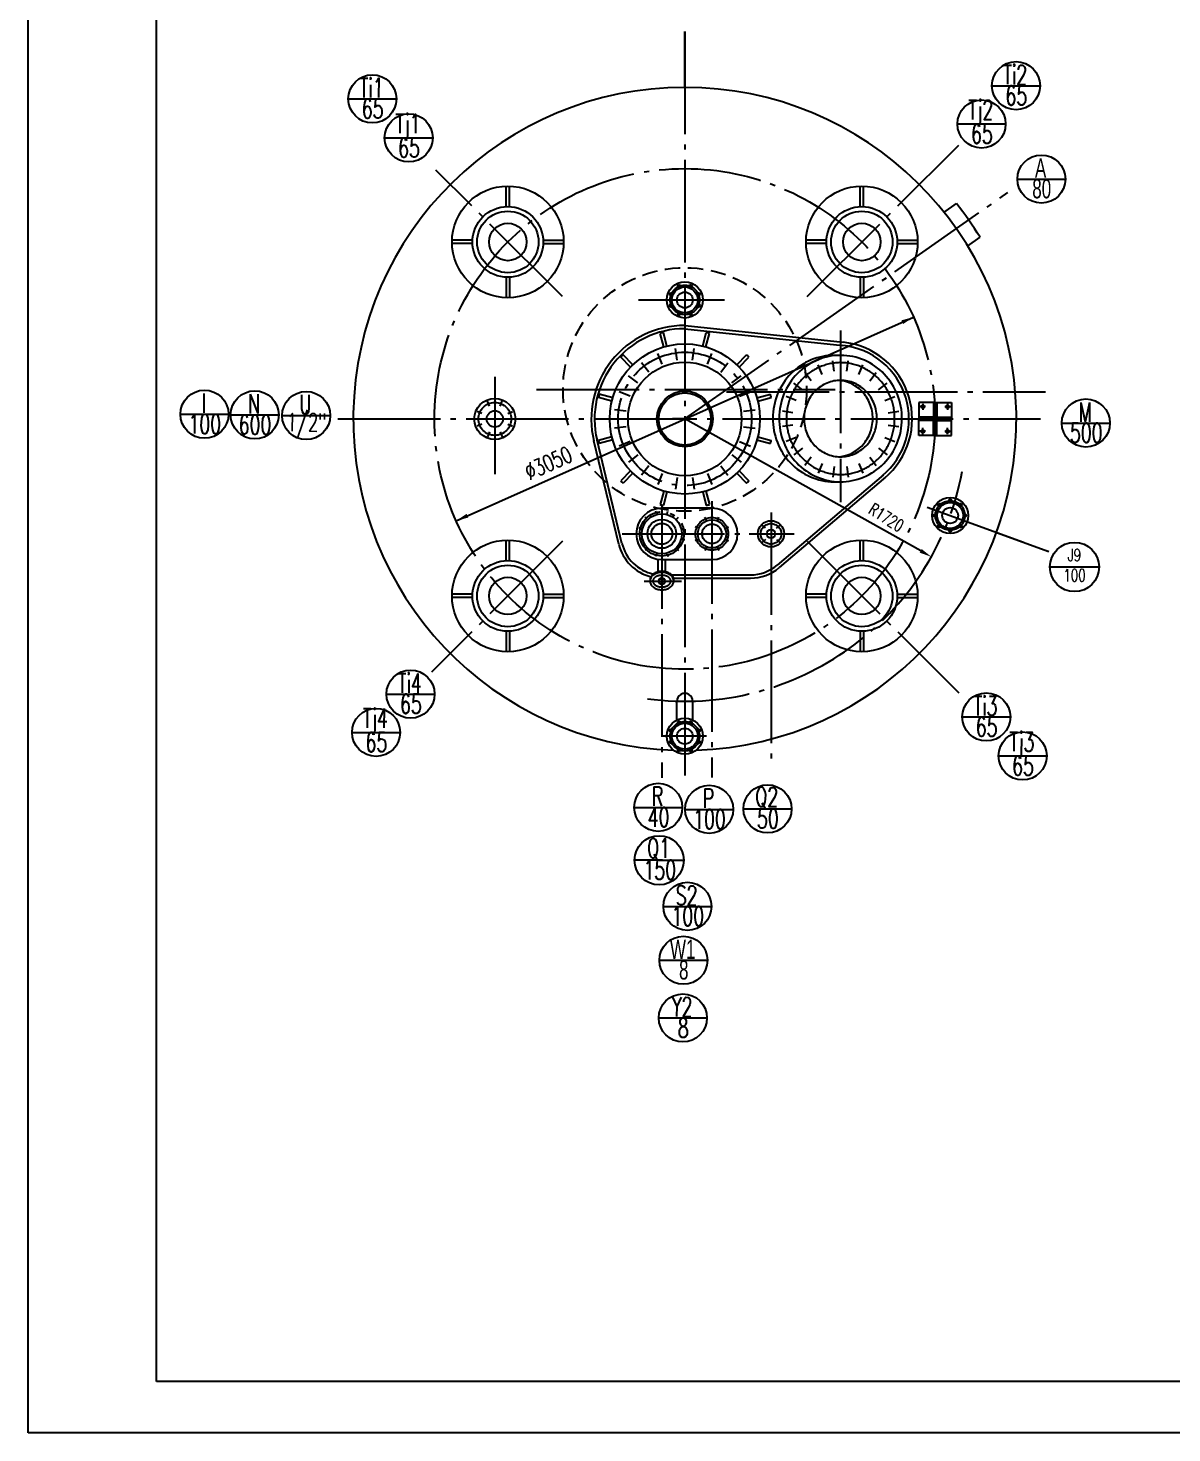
# Model space of a CAD drawing. Extents: x -1586 to 4745, y 878 to 5807.
# Drawn here: x -1586.5 to -1363.5, y 4755.8 to 5029.7 of the extents above; entities that cross this region are included whole.
import ezdxf
from ezdxf.enums import TextEntityAlignment as Align

# ---------------------------------------------------------------- set-up
doc = ezdxf.new("R2010")
doc.units = 0
doc.header["$MEASUREMENT"] = 0
for name, pattern in [('CENTER', [17.5, 13, -1.5, 1.5, -1.5]), ('DASHDOT-M', [25, 20, -2, 1, -2]), ('HIDDEN-M', [4.5, 3, -1.5])]:
    doc.linetypes.add(name, pattern=pattern)
doc.layers.get('0').update_dxf_attribs({"linetype": 'CONTINUOUS'})
for name, color, linetype in [('2', 1, 'CONTINUOUS'), ('4', 4, 'CONTINUOUS'), ('SZB', 7, 'CONTINUOUS'), ('中心线层', 5, 'CENTER'), ('主体层', 1, 'CONTINUOUS'), ('剖面层', 3, 'CONTINUOUS'), ('图块层', 7, 'CONTINUOUS'), ('尺寸层', 4, 'CONTINUOUS')]:
    doc.layers.add(name, color=color, linetype=linetype)
doc.styles.add('ROMANS', font='ROMANS', dxfattribs={"width": 0.7, "height": 175})
doc.styles.add('STYLE1', font='txt.shx', dxfattribs={"width": 0.66})

msp = doc.modelspace()

# ---------------------------------------------------------------- linework, layer by layer
at = {"layer": '2', "color": 1, "linetype": 'DASHDOT-M'}
for p, q in [((-1447.804, 4957.883), (-1445.685, 4958.761)), ((-1441.656, 4935.261), (-1441.656, 4925.511)), ((-1445.942, 4931.071), (-1437.457, 4931.071))]:
    msp.add_line(p, q, dxfattribs=at)
at = {"layer": '2', "color": 4, "linetype": 'Continuous'}
msp.add_lwpolyline([(-1465.233, 4922.045, 0.0378751), (-1465.218, 4921.855, 0.1064078)], format="xyb", dxfattribs=at)
at = {"layer": '2', "color": 6, "linetype": 'HIDDEN-M'}
msp.add_circle((-1458.456, 4959.231), 23.744, dxfattribs=at)
at = {"layer": '2', "color": 4, "linetype": 'Continuous'}
msp.add_arc((-1458.456, 4953.471), 17.36, 283.9438, 286.0562, dxfattribs=at)
at = {"layer": '4', "color": 7, "linetype": 'Continuous'}
for p, q in [((-1458.456, 5018.111), (-1458.456, 5028.991)), ((-1503.039, 4933.626), (-1413.874, 4973.316)), ((-1458.456, 4953.471), (-1460.856, 4953.471)), ((-1458.456, 4953.471), (-1460.856, 4953.471)), ((-1412.475, 4927.755), (-1458.456, 4953.471)), ((-1397.715, 4931.363), (-1387.491, 4927.642))]:
    msp.add_line(p, q, dxfattribs=at)
at = {"layer": '4', "color": 2, "linetype": 'Continuous'}
msp.add_line((-1387.285, 4924.61), (-1377.685, 4924.61), dxfattribs=at)
at = {"layer": '4', "color": 7, "linetype": 'Continuous'}
msp.add_circle((-1382.485, 4924.61), 4.8, dxfattribs=at)
for points in [[(-1415.904, 4971.974), (-1416.229, 4972.705), (-1413.874, 4973.316)], [(-1500.684, 4934.237), (-1501.009, 4934.967), (-1503.039, 4933.626)], [(-1412.28, 4928.104), (-1412.67, 4927.406), (-1410.38, 4926.584)]]:
    msp.add_solid(points, dxfattribs=at)
at = {"layer": 'SZB', "color": 7, "linetype": 'Continuous'}
for q in [(-1468.259, 4867.429), (-1458.659, 4867.429)]:
    msp.add_line((-1463.459, 4867.429), q, dxfattribs=at)
msp.add_circle((-1463.459, 4867.429), 4.8, dxfattribs=at)
at = {"layer": '中心线层', "color": 5, "linetype": 'DASHDOT-M'}
for p, q in [((-1458.456, 5028.991), (-1458.456, 4883.817)), ((-1434.602, 4977.326), (-1405.056, 5006.872)), ((-1482.311, 4977.326), (-1506.979, 5001.993)), ((-1458.456, 4953.471), (-1395.477, 4997.59)), ((-1459.426, 4979.012), (-1459.691, 4979.651)), ((-1457.487, 4979.012), (-1457.222, 4979.651)), ((-1467.476, 4976.671), (-1450.749, 4976.671)), ((-1460.798, 4977.641), (-1461.437, 4977.905)), ((-1456.115, 4977.641), (-1455.476, 4977.905)), ((-1460.798, 4975.701), (-1461.437, 4975.437)), ((-1459.426, 4974.329), (-1459.691, 4973.691)), ((-1457.487, 4974.329), (-1457.222, 4973.691)), ((-1456.115, 4975.701), (-1455.476, 4975.437)), ((-1428.101, 4970.687), (-1428.101, 4937.228)), ((-1462.869, 4964.123), (-1463.747, 4966.242)), ((-1459.961, 4964.903), (-1460.261, 4967.176)), ((-1456.951, 4964.903), (-1456.652, 4967.176)), ((-1454.044, 4964.123), (-1453.166, 4966.242)), ((-1465.476, 4962.618), (-1466.872, 4964.438)), ((-1451.437, 4962.618), (-1450.041, 4964.438)), ((-1431.687, 4962.127), (-1432.48, 4964.041)), ((-1429.324, 4962.761), (-1429.595, 4964.814)), ((-1426.878, 4962.761), (-1426.608, 4964.814)), ((-1424.516, 4962.127), (-1423.723, 4964.041)), ((-1495.498, 4961.692), (-1495.498, 4942.725)), ((-1467.604, 4960.49), (-1469.423, 4961.886)), ((-1449.309, 4960.49), (-1447.489, 4961.886)), ((-1435.535, 4959.175), (-1437.178, 4960.436)), ((-1433.805, 4960.904), (-1435.066, 4962.548)), ((-1422.397, 4960.904), (-1421.136, 4962.548)), ((-1420.668, 4959.175), (-1419.024, 4960.436)), ((-1487.344, 4959.231), (-1429.127, 4959.231)), ((-1469.109, 4957.883), (-1471.228, 4958.761)), ((-1450.33, 4958.751), (-1388.16, 4958.751)), ((-1436.758, 4957.057), (-1438.671, 4957.849)), ((-1419.445, 4957.057), (-1417.531, 4957.849)), ((-1469.888, 4954.976), (-1472.162, 4955.275)), ((-1447.025, 4954.976), (-1444.751, 4955.275)), ((-1437.391, 4954.694), (-1439.444, 4954.964)), ((-1418.812, 4954.694), (-1416.758, 4954.964)), ((-1411.526, 4955.871), (-1412.66, 4955.871)), ((-1412.056, 4956.448), (-1412.056, 4955.222)), ((-1407.787, 4955.871), (-1406.653, 4955.871)), ((-1407.256, 4956.448), (-1407.256, 4955.222)), ((-1526.116, 4953.471), (-1389.132, 4953.471)), ((-1469.888, 4951.966), (-1472.162, 4951.667)), ((-1447.025, 4951.966), (-1444.751, 4951.667)), ((-1437.391, 4952.248), (-1439.444, 4951.978)), ((-1418.812, 4952.248), (-1416.758, 4951.978)), ((-1412.056, 4950.494), (-1412.056, 4951.72)), ((-1407.256, 4950.494), (-1407.256, 4951.72)), ((-1469.109, 4949.058), (-1471.228, 4948.181)), ((-1447.804, 4949.058), (-1445.685, 4948.181)), ((-1436.758, 4949.885), (-1438.671, 4949.093)), ((-1419.445, 4949.885), (-1417.531, 4949.093)), ((-1411.526, 4951.071), (-1412.66, 4951.071)), ((-1407.787, 4951.071), (-1406.653, 4951.071)), ((-1467.604, 4946.452), (-1469.423, 4945.056)), ((-1449.309, 4946.452), (-1447.489, 4945.056)), ((-1435.535, 4947.767), (-1437.178, 4946.506)), ((-1420.668, 4947.767), (-1419.024, 4946.506)), ((-1465.476, 4944.323), (-1466.872, 4942.504)), ((-1451.437, 4944.323), (-1450.041, 4942.504)), ((-1433.805, 4946.037), (-1435.066, 4944.394)), ((-1431.687, 4944.814), (-1432.48, 4942.901)), ((-1429.324, 4944.181), (-1429.595, 4942.128)), ((-1426.878, 4944.181), (-1426.608, 4942.128)), ((-1424.516, 4944.814), (-1423.723, 4942.901)), ((-1422.397, 4946.037), (-1421.136, 4944.394)), ((-1462.869, 4942.818), (-1463.747, 4940.7)), ((-1459.961, 4942.039), (-1460.261, 4939.766)), ((-1456.951, 4942.039), (-1456.652, 4939.766)), ((-1454.044, 4942.818), (-1453.166, 4940.7)), ((-1463.974, 4934.944), (-1464.121, 4935.491)), ((-1462.936, 4936.484), (-1462.936, 4883.524)), ((-1461.899, 4934.944), (-1461.752, 4935.491)), ((-1453.176, 4937.452), (-1453.176, 4883.576)), ((-1411.241, 4936.286), (-1387.491, 4927.642)), ((-1408.528, 4936.438), (-1409.017, 4936.927)), ((-1406.736, 4937.181), (-1406.736, 4937.872)), ((-1404.944, 4936.438), (-1404.455, 4936.927)), ((-1465.772, 4933.906), (-1466.172, 4934.306)), ((-1460.101, 4933.906), (-1459.701, 4934.306)), ((-1454.261, 4933.689), (-1454.529, 4934.336)), ((-1452.092, 4933.689), (-1451.824, 4934.336)), ((-1442.758, 4932.172), (-1443.351, 4932.765)), ((-1441.656, 4935.265), (-1441.656, 4885.283)), ((-1440.555, 4932.172), (-1439.962, 4932.765)), ((-1409.27, 4934.646), (-1409.961, 4934.646)), ((-1408.528, 4932.854), (-1409.017, 4932.365)), ((-1404.944, 4932.854), (-1404.455, 4932.365)), ((-1404.201, 4934.646), (-1403.51, 4934.646)), ((-1470.701, 4931.071), (-1437.119, 4931.071)), ((-1466.809, 4932.109), (-1467.356, 4932.255)), ((-1466.809, 4930.033), (-1467.356, 4929.887)), ((-1459.063, 4932.109), (-1458.517, 4932.255)), ((-1459.063, 4930.033), (-1458.517, 4929.887)), ((-1455.794, 4932.155), (-1456.441, 4932.423)), ((-1455.794, 4929.987), (-1456.441, 4929.719)), ((-1450.558, 4932.155), (-1449.912, 4932.423)), ((-1450.558, 4929.987), (-1449.912, 4929.719)), ((-1442.758, 4929.97), (-1443.351, 4929.376)), ((-1440.555, 4929.97), (-1439.962, 4929.376)), ((-1406.736, 4932.112), (-1406.736, 4931.421)), ((-1482.311, 4929.616), (-1507.827, 4904.1)), ((-1465.772, 4928.236), (-1466.172, 4927.835)), ((-1463.974, 4927.198), (-1464.121, 4926.651)), ((-1461.899, 4927.198), (-1461.752, 4926.651)), ((-1460.101, 4928.236), (-1459.701, 4927.835)), ((-1454.261, 4928.453), (-1454.529, 4927.806)), ((-1452.092, 4928.453), (-1451.824, 4927.806)), ((-1434.602, 4929.616), (-1405.056, 4900.07)), ((-1466.365, 4921.855), (-1459.092, 4921.855)), ((-1459.426, 4893.956), (-1459.691, 4894.595)), ((-1458.456, 4895.839), (-1458.456, 4887.391)), ((-1457.487, 4893.956), (-1457.222, 4894.595)), ((-1454.232, 4891.615), (-1462.68, 4891.615)), ((-1460.798, 4892.585), (-1461.437, 4892.849)), ((-1456.115, 4892.585), (-1455.476, 4892.849)), ((-1460.798, 4890.645), (-1461.437, 4890.381)), ((-1459.426, 4889.273), (-1459.691, 4888.635)), ((-1457.487, 4889.273), (-1457.222, 4888.635)), ((-1456.115, 4890.645), (-1455.476, 4890.381))]:
    msp.add_line(p, q, dxfattribs=at)
for points in [[(-1438.65, 4953.612, 0.0959535), (-1437.863, 4949.406, 0.0974037), (-1435.594, 4945.871, 0.0995272), (-1432.17, 4943.489, 0.1010827), (-1428.168, 4942.646, 0.1010827), (-1424.155, 4943.439, 0.0995272), (-1420.701, 4945.777, 0.0974037), (-1418.388, 4949.284, 0.0959535), (-1417.548, 4953.48, 0.0959535), (-1418.335, 4957.686, 0.0974037), (-1420.604, 4961.222, 0.0995272), (-1424.028, 4963.603, 0.1010827), (-1428.031, 4964.447, 0.1010827), (-1432.043, 4963.653, 0.0995272), (-1435.497, 4961.315, 0.0974037), (-1437.81, 4957.809, 0.0959535)], [(-1464.696, 4921.855, 0.1295954), (-1464.606, 4921.511, 0.1064078), (-1464.246, 4921.108, 0.0845065), (-1463.691, 4920.831, 0.0736396), (-1462.936, 4920.719, 0.0736396), (-1462.182, 4920.831, 0.0845065), (-1461.626, 4921.108, 0.1064078), (-1461.267, 4921.511, 0.1295954), (-1461.176, 4921.855, 0.1295954), (-1461.267, 4922.198, 0.1064078), (-1461.626, 4922.602, 0.0845065), (-1462.182, 4922.879, 0.0736396), (-1462.936, 4922.991, 0.0736396), (-1463.691, 4922.879, 0.0845065), (-1464.246, 4922.602, 0.1064078), (-1464.606, 4922.198, 0.1295954)]]:
    msp.add_lwpolyline(points, format="xyb", close=True, dxfattribs=at)
for centre, radius in [((-1458.456, 4953.471), 48.8), ((-1458.456, 4976.671), 2.88), ((-1458.456, 4953.471), 13.008), ((-1495.498, 4953.471), 3.2), ((-1462.936, 4931.071), 4.32), ((-1406.736, 4934.646), 2.88), ((-1453.176, 4931.071), 3.2), ((-1453.176, 4931.071), 1.904), ((-1441.656, 4931.071), 2), ((-1458.456, 4891.615), 2.88), ((-1459.559, 4894.276), 0.288), ((-1457.354, 4894.276), 0.288), ((-1461.117, 4892.717), 0.288), ((-1455.796, 4892.717), 0.288), ((-1461.117, 4890.513), 0.288), ((-1459.559, 4888.954), 0.288), ((-1457.354, 4888.954), 0.288), ((-1455.796, 4890.513), 0.288)]:
    msp.add_circle(centre, radius, dxfattribs=at)
msp.add_arc((-1458.456, 4953.471), 55.04, 262.3728, 349.24896, dxfattribs=at)
at = {"layer": '主体层', "color": 1, "linetype": 'Continuous'}
for p, q in [((-1493.283, 4994.866), (-1493.283, 4998.853)), ((-1492.643, 4994.866), (-1492.643, 4998.853)), ((-1424.27, 4994.866), (-1424.27, 4998.853)), ((-1423.63, 4994.866), (-1423.63, 4998.853)), ((-1407.951, 4993.733), (-1405.492, 4995.458)), ((-1499.852, 4988.298), (-1503.839, 4988.298)), ((-1499.852, 4987.658), (-1503.839, 4987.658)), ((-1486.075, 4988.298), (-1482.088, 4988.298)), ((-1486.075, 4987.658), (-1482.088, 4987.658)), ((-1430.838, 4988.298), (-1434.825, 4988.298)), ((-1430.838, 4987.658), (-1434.825, 4987.658)), ((-1417.061, 4988.298), (-1413.074, 4988.298)), ((-1417.061, 4987.658), (-1413.074, 4987.658)), ((-1403.357, 4987.184), (-1400.898, 4988.909)), ((-1493.283, 4981.089), (-1493.283, 4977.102)), ((-1492.643, 4981.089), (-1492.643, 4977.102)), ((-1424.27, 4981.089), (-1424.27, 4977.102)), ((-1423.63, 4981.089), (-1423.63, 4977.102)), ((-1458.456, 4971.071), (-1427.651, 4967.79)), ((-1458.389, 4971.707), (-1427.584, 4968.426)), ((-1462.554, 4967.526), (-1463.258, 4970.154)), ((-1461.936, 4967.692), (-1462.64, 4970.319)), ((-1454.977, 4967.692), (-1454.273, 4970.319)), ((-1454.359, 4967.526), (-1453.655, 4970.154)), ((-1469.032, 4963.594), (-1470.956, 4965.518)), ((-1468.58, 4964.047), (-1470.503, 4965.97)), ((-1448.333, 4964.047), (-1446.409, 4965.97)), ((-1447.881, 4963.594), (-1445.957, 4965.518)), ((-1472.677, 4956.95), (-1475.305, 4957.654)), ((-1472.511, 4957.568), (-1475.139, 4958.272)), ((-1444.401, 4957.568), (-1441.774, 4958.272)), ((-1444.236, 4956.95), (-1441.608, 4957.654)), ((-1409.656, 4956.671), (-1412.856, 4956.671)), ((-1412.856, 4956.671), (-1412.856, 4953.471)), ((-1409.976, 4956.671), (-1409.976, 4953.791)), ((-1409.656, 4956.671), (-1406.456, 4956.671)), ((-1409.336, 4956.671), (-1409.336, 4953.791)), ((-1406.456, 4956.671), (-1406.456, 4953.471)), ((-1409.656, 4953.791), (-1412.856, 4953.791)), ((-1412.856, 4950.271), (-1412.856, 4953.471)), ((-1409.656, 4953.151), (-1412.856, 4953.151)), ((-1409.976, 4950.271), (-1409.976, 4953.151)), ((-1409.656, 4953.791), (-1406.456, 4953.791)), ((-1409.656, 4953.151), (-1406.456, 4953.151)), ((-1409.336, 4950.271), (-1409.336, 4953.151)), ((-1406.456, 4950.271), (-1406.456, 4953.471)), ((-1471.342, 4929.071), (-1476.189, 4949.2)), ((-1470.719, 4929.22), (-1475.567, 4949.35)), ((-1472.677, 4949.992), (-1475.305, 4949.288)), ((-1472.511, 4949.374), (-1475.139, 4948.669)), ((-1444.401, 4949.374), (-1441.774, 4948.669)), ((-1444.236, 4949.992), (-1441.608, 4949.288)), ((-1409.656, 4950.271), (-1412.856, 4950.271)), ((-1409.656, 4950.271), (-1406.456, 4950.271)), ((-1469.032, 4943.348), (-1470.956, 4941.424)), ((-1468.58, 4942.895), (-1470.503, 4940.971)), ((-1448.333, 4942.895), (-1446.409, 4940.971)), ((-1447.881, 4943.348), (-1445.957, 4941.424)), ((-1419.755, 4942.581), (-1440.476, 4924.974)), ((-1419.341, 4942.093), (-1440.062, 4924.487)), ((-1462.554, 4939.416), (-1463.258, 4936.788)), ((-1461.936, 4939.25), (-1462.64, 4936.622)), ((-1454.977, 4939.25), (-1454.273, 4936.622)), ((-1454.359, 4939.416), (-1453.655, 4936.788)), ((-1462.936, 4936.127), (-1453.176, 4936.127)), ((-1493.283, 4925.853), (-1493.283, 4929.839)), ((-1492.643, 4925.853), (-1492.643, 4929.839)), ((-1424.27, 4925.853), (-1424.27, 4929.839)), ((-1423.63, 4925.853), (-1423.63, 4929.839)), ((-1463.656, 4923.652), (-1463.656, 4926.06)), ((-1462.936, 4926.06), (-1453.176, 4926.06)), ((-1462.216, 4923.663), (-1462.216, 4926.06)), ((-1461.069, 4923.071), (-1445.656, 4923.071)), ((-1460.654, 4922.431), (-1445.656, 4922.431)), ((-1499.852, 4919.284), (-1503.839, 4919.284)), ((-1486.075, 4919.284), (-1482.088, 4919.284)), ((-1430.838, 4919.284), (-1434.825, 4919.284)), ((-1417.061, 4919.284), (-1413.074, 4919.284)), ((-1499.852, 4918.644), (-1503.839, 4918.644)), ((-1486.075, 4918.644), (-1482.088, 4918.644)), ((-1430.838, 4918.644), (-1434.825, 4918.644)), ((-1417.061, 4918.644), (-1413.074, 4918.644)), ((-1493.283, 4912.076), (-1493.283, 4908.089)), ((-1492.643, 4912.076), (-1492.643, 4908.089)), ((-1424.27, 4912.076), (-1424.27, 4908.089)), ((-1423.63, 4912.076), (-1423.63, 4908.089)), ((-1459.992, 4894.782), (-1459.992, 4898.452)), ((-1456.92, 4894.782), (-1456.92, 4898.452))]:
    msp.add_line(p, q, dxfattribs=at)
for points in [[(-1428.71, 4965.855, 0.0116392), (-1429.252, 4965.871, 0.1010827), (-1433.824, 4964.967, 0.0995272), (-1437.742, 4962.314, 0.0974037), (-1440.358, 4958.349, 0.0959535), (-1441.304, 4953.621, 0.0959535)], [(-1428.514, 4946.104, 0.0841855), (-1426.308, 4946.618, 0.0995272), (-1423.98, 4948.194, 0.0974037), (-1422.399, 4950.591, 0.0959535), (-1421.816, 4953.502, 0.0959535), (-1422.362, 4956.42, 0.0974037), (-1423.913, 4958.836, 0.0995272), (-1426.222, 4960.441, 0.0873502), (-1428.506, 4960.988, 0.1010827)], [(-1441.304, 4953.621, 0.0959535), (-1440.417, 4948.883, 0.0974037), (-1437.852, 4944.885, 0.0995272), (-1433.967, 4942.183, 0.1010827), (-1429.406, 4941.222, 0.0147813), (-1428.718, 4941.238, 0.0995272)], [(-1460.607, 4921.855, 0.0378751), (-1460.593, 4922.045, 0.1295954), (-1460.756, 4922.664, 0.1064078), (-1461.272, 4923.244, 0.0845065), (-1461.996, 4923.605, 0.0736396), (-1462.913, 4923.741, 0.0736396), (-1463.829, 4923.605, 0.0845065), (-1464.553, 4923.244, 0.1064078), (-1465.069, 4922.664, 0.1295954), (-1465.233, 4922.045, 0.1295954)]]:
    msp.add_lwpolyline(points, format="xyb", dxfattribs=at)
for points in [[(-1440.074, 4953.621, 0.0959535), (-1439.187, 4948.883, 0.0974037), (-1436.622, 4944.885, 0.0995272), (-1432.737, 4942.183, 0.1010827), (-1428.176, 4941.222, 0.1010827), (-1423.604, 4942.126, 0.0995272), (-1419.686, 4944.778, 0.0974037), (-1417.07, 4948.744, 0.0959535), (-1416.124, 4953.471, 0.0959535), (-1417.011, 4958.21, 0.0974037), (-1419.576, 4962.208, 0.0995272), (-1423.461, 4964.909, 0.1010827), (-1428.022, 4965.871, 0.1010827), (-1432.594, 4964.967, 0.0995272), (-1436.512, 4962.314, 0.0974037), (-1439.128, 4958.349, 0.0959535)], [(-1435.204, 4953.591, 0.0959535), (-1434.658, 4950.673, 0.0974037), (-1433.107, 4948.257, 0.0995272), (-1430.799, 4946.651, 0.1010827), (-1428.146, 4946.092, 0.1010827), (-1425.486, 4946.618, 0.0995272), (-1423.158, 4948.194, 0.0974037), (-1421.577, 4950.591, 0.0959535), (-1420.994, 4953.502, 0.0959535), (-1421.54, 4956.42, 0.0974037), (-1423.091, 4958.836, 0.0995272), (-1425.399, 4960.441, 0.1010827), (-1428.052, 4961, 0.1010827), (-1430.712, 4960.474, 0.0995272), (-1433.041, 4958.898, 0.0974037), (-1434.621, 4956.502, 0.0959535)], [(-1465.256, 4921.855, 0.1295954), (-1465.093, 4921.235, 0.1064078), (-1464.577, 4920.656, 0.0845065), (-1463.853, 4920.295, 0.0736396), (-1462.936, 4920.159, 0.0736396), (-1462.02, 4920.295, 0.0845065), (-1461.296, 4920.656, 0.1064078), (-1460.78, 4921.235, 0.1295954), (-1460.616, 4921.855, 0.1295954), (-1460.78, 4922.474, 0.1064078), (-1461.296, 4923.054, 0.0845065), (-1462.02, 4923.415, 0.0736396), (-1462.936, 4923.551, 0.0736396), (-1463.853, 4923.415, 0.0845065), (-1464.577, 4923.054, 0.1064078), (-1465.093, 4922.474, 0.1295954)], [(-1463.656, 4921.855, 0.1204512), (-1463.604, 4921.642, 0.1050412), (-1463.446, 4921.449, 0.0887201), (-1463.219, 4921.327, 0.0798487), (-1462.936, 4921.281, 0.0798487), (-1462.654, 4921.327, 0.0887201), (-1462.427, 4921.449, 0.1050412), (-1462.268, 4921.642, 0.1204512), (-1462.216, 4921.855, 0.1204512), (-1462.268, 4922.067, 0.1050412), (-1462.427, 4922.26, 0.0887201), (-1462.654, 4922.383, 0.0798487), (-1462.936, 4922.428, 0.0798487), (-1463.219, 4922.383, 0.0887201), (-1463.446, 4922.26, 0.1050412), (-1463.604, 4922.067, 0.1204512)], [(-1463.528, 4921.855, 0.1204512), (-1463.491, 4921.701, 0.1050412), (-1463.366, 4921.549, 0.0887201), (-1463.179, 4921.448, 0.0798487), (-1462.936, 4921.409, 0.0798487), (-1462.694, 4921.448, 0.0887201), (-1462.507, 4921.549, 0.1050412), (-1462.382, 4921.701, 0.1204512), (-1462.344, 4921.855, 0.1204512), (-1462.382, 4922.008, 0.1050412), (-1462.507, 4922.16, 0.0887201), (-1462.694, 4922.262, 0.0798487), (-1462.936, 4922.3, 0.0798487), (-1463.179, 4922.262, 0.0887201), (-1463.366, 4922.16, 0.1050412), (-1463.491, 4922.008, 0.1204512)]]:
    msp.add_lwpolyline(points, format="xyb", close=True, dxfattribs=at)
for centre, radius in [((-1492.963, 4987.978), 10.88), ((-1423.95, 4987.978), 10.88), ((-1492.963, 4987.978), 6.896), ((-1492.963, 4987.978), 5.994), ((-1423.95, 4987.978), 6.896), ((-1423.95, 4987.978), 5.994), ((-1492.963, 4987.978), 3.648), ((-1423.95, 4987.978), 3.648), ((-1458.456, 4976.671), 3.52), ((-1458.456, 4976.671), 2.528), ((-1459.559, 4979.332), 0.288), ((-1457.354, 4979.332), 0.288), ((-1461.117, 4977.773), 0.288), ((-1458.456, 4976.671), 1.536), ((-1455.796, 4977.773), 0.288), ((-1461.117, 4975.569), 0.288), ((-1459.559, 4974.01), 0.288), ((-1457.354, 4974.01), 0.288), ((-1455.796, 4975.569), 0.288), ((-1458.456, 4953.471), 14.64), ((-1458.456, 4953.471), 11.072), ((-1495.498, 4953.471), 4), ((-1458.456, 4953.471), 5.44), ((-1458.456, 4953.471), 5.088), ((-1495.498, 4953.471), 1.6), ((-1412.056, 4955.871), 0.304), ((-1407.256, 4955.871), 0.304), ((-1412.056, 4951.071), 0.304), ((-1407.256, 4951.071), 0.304), ((-1406.736, 4934.646), 3.52), ((-1406.736, 4934.646), 2.528), ((-1408.772, 4936.683), 0.288), ((-1406.736, 4934.646), 1.536), ((-1406.736, 4937.526), 0.288), ((-1404.699, 4936.683), 0.288), ((-1462.936, 4931.071), 3.904), ((-1462.936, 4931.071), 2.816), ((-1462.936, 4931.071), 2.032), ((-1453.176, 4931.071), 2.752), ((-1441.656, 4931.071), 2.56), ((-1409.616, 4934.646), 0.288), ((-1408.772, 4932.61), 0.288), ((-1404.699, 4932.61), 0.288), ((-1403.856, 4934.646), 0.288), ((-1492.963, 4918.964), 10.88), ((-1441.656, 4931.071), 0.832), ((-1423.95, 4918.964), 10.88), ((-1406.736, 4931.766), 0.288), ((-1492.963, 4918.964), 6.896), ((-1492.963, 4918.964), 5.994), ((-1423.95, 4918.964), 6.896), ((-1423.95, 4918.964), 5.994), ((-1492.963, 4918.964), 3.648), ((-1423.95, 4918.964), 3.648), ((-1458.456, 4891.615), 3.52), ((-1458.456, 4891.615), 2.528), ((-1458.456, 4891.615), 1.536)]:
    msp.add_circle(centre, radius, dxfattribs=at)
for centre, radius, start, end in [((-1458.456, 4953.471), 64.64, 271.95186, 268.04814), ((-1469.554, 4945.639), 81.154, 32.22058, 37.871), ((-1458.456, 4953.471), 18.24, 90, 193.54046), ((-1458.456, 4953.471), 17.6, 90, 193.54046), ((-1458.456, 4953.471), 17.36, 103.9438, 106.0562), ((-1458.456, 4953.471), 17.36, 73.9438, 76.0562), ((-1429.176, 4953.471), 15.04, 309.84375, 83.92046), ((-1458.456, 4953.471), 17.36, 133.9438, 136.0562), ((-1458.456, 4953.471), 17.36, 43.9438, 46.0562), ((-1429.176, 4953.471), 14.4, 309.84375, 83.92046), ((-1458.456, 4953.471), 17.36, 163.9438, 166.0562), ((-1458.456, 4953.471), 17.36, 13.9438, 16.0562), ((-1458.456, 4953.471), 17.36, 193.9438, 196.0562), ((-1458.456, 4953.471), 17.36, 343.9438, 346.0562), ((-1458.456, 4953.471), 17.36, 223.9438, 226.0562), ((-1458.456, 4953.471), 17.36, 313.9438, 316.0562), ((-1462.936, 4931.071), 5.011, 90, 270), ((-1458.456, 4953.471), 17.36, 253.9438, 256.0562), ((-1453.176, 4931.071), 5.011, 270, 90), ((-1462.936, 4931.071), 8.64, 193.37439, 255.82594), ((-1462.936, 4931.071), 8, 193.37439, 258.2801), ((-1445.656, 4931.071), 8, 270, 310.35345), ((-1445.656, 4931.071), 8.64, 270, 310.35345), ((-1458.456, 4898.431), 1.536, 359.20042, 180.79958)]:
    msp.add_arc(centre, radius, start, end, dxfattribs=at)
at = {"layer": '剖面层'}
for p, q in [((-1398.578, 5018.44), (-1389.201, 5018.44)), ((-1524.063, 5015.874), (-1514.686, 5015.874)), ((-1405.3, 5010.976), (-1395.923, 5010.976)), ((-1516.978, 5008.271), (-1507.601, 5008.271)), ((-1393.633, 5000.24), (-1384.256, 5000.24)), ((-1556.79, 4954.401), (-1547.413, 4954.401)), ((-1547, 4954.272), (-1537.623, 4954.272)), ((-1536.955, 4954.138), (-1527.578, 4954.138)), ((-1384.959, 4952.674), (-1375.582, 4952.674)), ((-1516.616, 4899.827), (-1507.24, 4899.827)), ((-1404.37, 4895.381), (-1394.993, 4895.381)), ((-1523.339, 4892.364), (-1513.962, 4892.364)), ((-1397.285, 4887.779), (-1387.908, 4887.779)), ((-1468.33, 4877.748), (-1458.953, 4877.748)), ((-1458.401, 4877.361), (-1449.024, 4877.361)), ((-1447.023, 4877.459), (-1437.646, 4877.459)), ((-1462.637, 4858.448), (-1453.26, 4858.448)), ((-1463.416, 4847.941), (-1454.039, 4847.941)), ((-1463.523, 4836.698), (-1454.146, 4836.698))]:
    msp.add_line(p, q, dxfattribs=at)
for centre in [(-1393.889, 5018.44), (-1519.374, 5015.874), (-1400.612, 5010.976), (-1512.289, 5008.271), (-1388.945, 5000.24), (-1552.101, 4954.401), (-1542.311, 4954.272), (-1532.267, 4954.138), (-1380.271, 4952.674), (-1511.928, 4899.827), (-1399.681, 4895.381), (-1518.651, 4892.364), (-1392.597, 4887.779), (-1463.642, 4877.748), (-1453.712, 4877.361), (-1442.335, 4877.459), (-1457.948, 4858.448), (-1458.727, 4847.941), (-1458.834, 4836.698)]:
    msp.add_circle(centre, 4.688, dxfattribs=at)
at = {"layer": '图块层'}
for p, q in [((-1586.487, 4755.795), (-1586.487, 5806.795)), ((-992.487, 4755.795), (-1586.487, 4755.795))]:
    msp.add_line(p, q, dxfattribs=at)
at = {"layer": '图块层', "color": 1}
for p, q in [((-1561.487, 4765.795), (-1561.487, 5796.795)), ((-1002.487, 4765.795), (-1561.487, 4765.795))]:
    msp.add_line(p, q, dxfattribs=at)
at = {"layer": '尺寸层'}
for p, q in [((-1498.01, 4954.511), (-1498.955, 4954.902)), ((-1496.539, 4955.983), (-1496.93, 4956.928)), ((-1494.457, 4955.984), (-1494.066, 4956.928)), ((-1492.985, 4954.512), (-1492.041, 4954.904)), ((-1498.01, 4952.43), (-1498.955, 4952.038)), ((-1492.985, 4952.431), (-1492.04, 4952.039)), ((-1496.538, 4950.958), (-1496.929, 4950.013)), ((-1494.456, 4950.958), (-1494.065, 4950.014))]:
    msp.add_line(p, q, dxfattribs=at)

# ---------------------------------------------------------------- texts
at = {"color": 0, "linetype": 'ByBlock', "attachment_point": 5, "rotation": 359.9, "style": 'STYLE1'}
for s, insert, char_height in [('Ti2', (-1394.039, 5020.581), 3.75), ('Ti1', (-1519.524, 5018.015), 3.75), ('65', (-1393.825, 5016.529), 3.75), ('65', (-1519.31, 5013.963), 3.75), ('Tj2', (-1400.762, 5013.118), 3.75), ('Tj1', (-1512.439, 5010.413), 3.75), ('65', (-1400.548, 5009.066), 3.75), ('65', (-1512.225, 5006.361), 3.75), ('\\fￋￎￌ￥|b0|i0|c134|p54;A', (-1389.095, 5002.381), 3.75), ('\\f??|b0|i0|c0|p54;80', (-1388.88, 4998.329), 3.75), ('I', (-1552.252, 4956.543), 3.75), ('N', (-1542.461, 4956.414), 3.75), ('U', (-1532.417, 4956.28), 3.75), ('1/2"', (-1532.202, 4952.227), 3.5), ('M', (-1380.421, 4954.815), 3.75), ('100', (-1552.037, 4952.49), 3.75), ('600', (-1542.247, 4952.362), 3.75), ('500', (-1380.207, 4950.763), 3.75), ('Ti4', (-1512.078, 4901.969), 3.75), ('65', (-1511.864, 4897.916), 3.75), ('Tj4', (-1518.801, 4894.505), 3.75), ('Ti3', (-1399.832, 4897.523), 3.75), ('65', (-1399.617, 4893.471), 3.75), ('65', (-1518.587, 4890.453), 3.75), ('Tj3', (-1392.747, 4889.92), 3.75), ('65', (-1392.532, 4885.868), 3.75), ('R', (-1463.792, 4879.889), 3.75), ('P', (-1453.862, 4879.503), 3.75), ('Q2', (-1442.485, 4879.601), 3.75), ('40', (-1463.578, 4875.837), 3.75), ('100', (-1453.648, 4875.451), 3.75), ('50', (-1442.27, 4875.549), 3.75), ('Q1', (-1463.562, 4869.626), 3.75), ('150', (-1463.348, 4865.574), 3.75), ('S2', (-1458.098, 4860.59), 3.75), ('100', (-1457.884, 4856.537), 3.75), ('\\f??|b0|i0|c0|p54;W1', (-1458.877, 4850.082), 3.75), ('\\f??|b0|i0|c0|p54;8', (-1458.663, 4846.03), 3.75), ('Y2', (-1458.984, 4838.839), 3.75), ('8', (-1458.77, 4834.787), 3.75)]:
    msp.add_mtext(s, dxfattribs=dict(at, insert=insert, char_height=char_height))
at = {"layer": '4', "color": 7, "linetype": 'Continuous', "style": 'ROMANS', "width": 0.7}
msp.add_text('%%c3050', height=3.168, rotation=23.99501, dxfattribs=at).set_placement((-1484.414, 4943.424), align=Align.CENTER)
msp.add_text('R1720', height=2.4, rotation=328, dxfattribs=at).set_placement((-1422.896, 4935.19))
at = {"layer": '4', "color": 2, "linetype": 'Continuous', "style": 'ROMANS', "width": 0.7}
msp.add_text('J9', height=2.4, dxfattribs=at).set_placement((-1382.485, 4925.01), align=Align.BOTTOM_CENTER)
msp.add_text('100', height=2.4, dxfattribs=at).set_placement((-1382.485, 4924.21), align=Align.TOP_CENTER)

doc.saveas('drawing.dxf')
